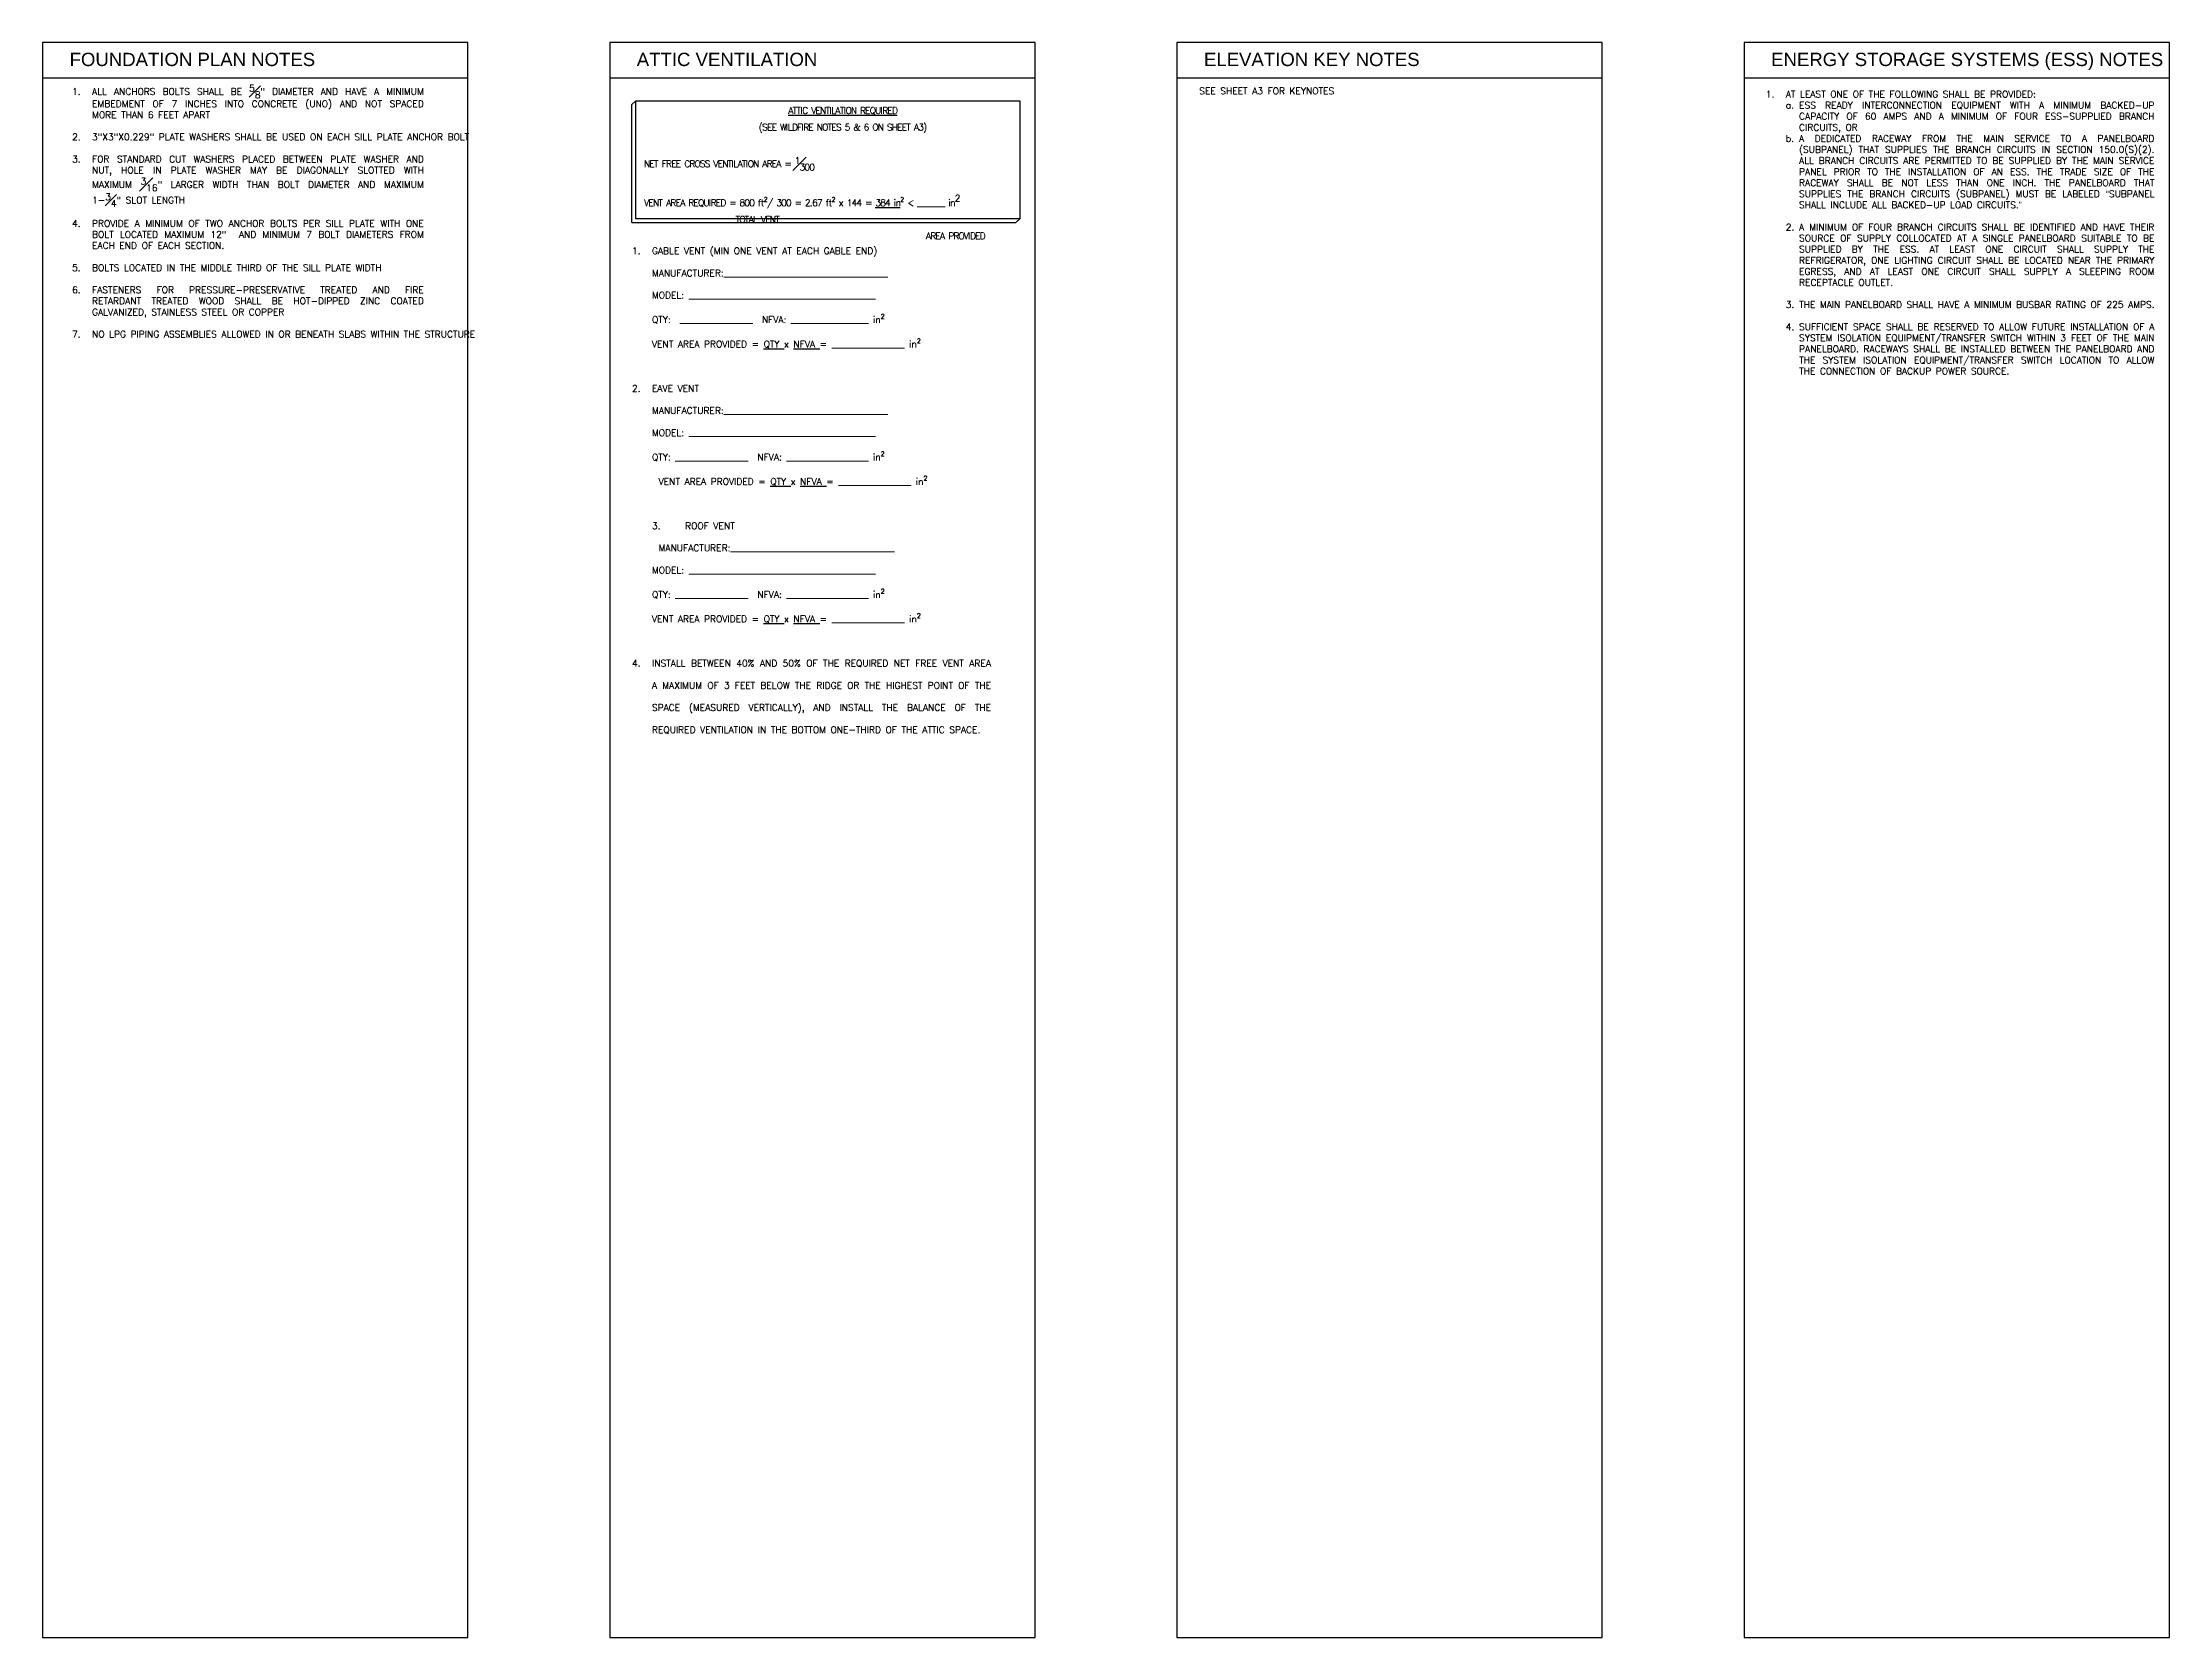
# Model space of a CAD drawing. Header units: inches. Extents: x -3572 to 2430, y -4559 to 3072.
# Drawn here: x 1715 to 1730, y 1202.04 to 1213.29 of the extents above; entities that cross this region are included whole.
import ezdxf

# ---------------------------------------------------------------- set-up
doc = ezdxf.new("R2010")
doc.units = ezdxf.units.IN
doc.header["$MEASUREMENT"] = 0
doc.layers.add('NP', color=7, linetype='Continuous', plot=False)
doc.styles.add('NOTES', font='romans.shx')
doc.styles.get("Standard").update_dxf_attribs({"font": 'arial.ttf'})

msp = doc.modelspace()

# ---------------------------------------------------------------- linework, layer by layer
for p, q in [((1719.15842, 1212.85567), (1719.18493, 1212.88219)), ((1719.15842, 1212.02317), (1719.15842, 1212.85567)), ((1721.86645, 1212.02317), (1721.89297, 1212.04969))]:
    msp.add_line(p, q)
msp.add_lwpolyline([(1719.18493, 1212.88219), (1721.89297, 1212.88219), (1721.89297, 1212.04969), (1719.18493, 1212.04969)], close=True)
at = {"layer": 'NP'}
msp.add_line((1719.15842, 1212.02317), (1721.86645, 1212.02317), dxfattribs=at)
at = {"layer": 'NP', "color": 7, "true_color": 0xffffff}
for points in [[(1718.00134, 1213.29238), (1715.00134, 1213.29238), (1715.00134, 1213.04238), (1718.00134, 1213.04238)], [(1722.00134, 1213.29238), (1719.00134, 1213.29238), (1719.00134, 1213.04238), (1722.00134, 1213.04238)], [(1722.00134, 1213.29238), (1719.00134, 1213.29238), (1719.00134, 1213.04238), (1722.00134, 1213.04238)], [(1726.00134, 1213.29238), (1723.00134, 1213.29238), (1723.00134, 1213.04238), (1726.00134, 1213.04238)], [(1730.00134, 1213.29238), (1727.00134, 1213.29238), (1727.00134, 1213.04238), (1730.00134, 1213.04238)]]:
    msp.add_lwpolyline(points, close=True, dxfattribs=at)
for points in [[(1715.00134, 1213.04238), (1715.00134, 1202.04238), (1718.00134, 1202.04238), (1718.00134, 1213.04238)], [(1719.00134, 1213.04238), (1719.00134, 1202.04238), (1722.00134, 1202.04238), (1722.00134, 1213.04238)], [(1723.00134, 1213.04238), (1723.00134, 1202.04238), (1726.00134, 1202.04238), (1726.00134, 1213.04238)], [(1727.00134, 1213.04238), (1727.00134, 1202.04238), (1730.00134, 1202.04238), (1730.00134, 1213.04238)]]:
    msp.add_lwpolyline(points, dxfattribs=at)

# ---------------------------------------------------------------- texts
at = {"lineweight": 50, "char_height": 0.09375, "attachment_point": 1}
for s, insert in [('FOUNDATION PLAN NOTES', (1715.19218, 1213.22015)), ('ATTIC VENTILATION', (1719.19218, 1213.22015)), ('ELEVATION KEY NOTES', (1723.19218, 1213.22015)), ('ENERGY STORAGE SYSTEMS (ESS) NOTES', (1727.19218, 1213.22015))]:
    msp.add_mtext_dynamic_manual_height_columns(s, width=4.8754521, gutter_width=1, heights=[0], dxfattribs=dict(at, insert=insert))
at = {"char_height": 0.046875, "attachment_point": 1, "style": 'NOTES'}
for s, width, heights, insert in [('\\A1;\\pxi-3,l4,qj,t4;1.^IALL ANCHORS BOLTS SHALL BE \\S5#8;" DIAMETER AND HAVE A MINIMUM EMBEDMENT OF 7 INCHES INTO CONCRETE (UNO) AND NOT SPACED MORE THAN 6 FEET APART\\P\\P2.^I3"X3"X0.229" PLATE WASHERS SHALL BE USED ON EACH SILL PLATE ANCHOR BOLT\\P\\P3.^IFOR STANDARD CUT WASHERS PLACED BETWEEN PLATE WASHER AND NUT, HOLE IN PLATE WASHER MAY BE DIAGONALLY SLOTTED WITH MAXIMUM \\S3#16;" LARGER WIDTH THAN BOLT DIAMETER AND MAXIMUM 1-\\S3#4;" SLOT LENGTH\\P\\P4.^IPROVIDE A MINIMUM OF TWO ANCHOR BOLTS PER SILL PLATE WITH ONE BOLT LOCATED MAXIMUM 12"  AND MINIMUM 7 BOLT DIAMETERS FROM EACH END OF EACH SECTION.\\P\\P5.^IBOLTS LOCATED IN THE MIDDLE THIRD OF THE SILL PLATE WIDTH\\P\\P6.^IFASTENERS FOR PRESSURE-PRESERVATIVE TREATED AND FIRE RETARDANT TREATED WOOD SHALL BE HOT-DIPPED ZINC COATED GALVANIZED, STAINLESS STEEL OR COPPER\\P\\P7.^INO LPG PIPING ASSEMBLIES ALLOWED IN OR BENEATH SLABS WITHIN THE STRUCTURE', 2.7381313, [33.3206], (1715.16321, 1212.99341)), ('\\A1;\\pxi-3,l3,sm2,qj,t3;SEE SHEET A3 FOR KEYNOTES', 2.7428131, [0], (1723.15853, 1212.97408)), ('\\pxi-3,l3,sm1,qj,t3,14;1.^IAT LEAST ONE OF THE FOLLOWING SHALL BE PROVIDED:\\P\\pi-2,l5,t4,5;a.^IESS READY INTERCONNECTION EQUIPMENT WITH A MINIMUM BACKED-UP CAPACITY OF 60 AMPS AND A MINIMUM OF FOUR ESS-SUPPLIED BRANCH CIRCUITS, OR\\Pb.^IA DEDICATED RACEWAY FROM THE MAIN SERVICE TO A PANELBOARD (SUBPANEL) THAT SUPPLIES THE BRANCH CIRCUITS IN SECTION 150.0(S)(2). ALL BRANCH CIRCUITS ARE PERMITTED TO BE SUPPLIED BY THE MAIN SERVICE PANEL PRIOR TO THE INSTALLATION OF AN ESS. THE TRADE SIZE OF THE RACEWAY SHALL BE NOT LESS THAN ONE INCH. THE PANELBOARD THAT SUPPLIES THE BRANCH CIRCUITS (SUBPANEL) MUST BE LABELED {\\fArial|b0|i0|c0|p34;“}SUBPANEL SHALL INCLUDE ALL BACKED-UP LOAD CIRCUITS.{\\fArial|b0|i0|c0|p34;”\\P\\pi-3,l3,t3,14;\\A1;\\Fromans|c0;\\P}2.^IA MINIMUM OF FOUR BRANCH CIRCUITS SHALL BE IDENTIFIED AND HAVE THEIR SOURCE OF SUPPLY COLLOCATED AT A SINGLE PANELBOARD SUITABLE TO BE SUPPLIED BY THE ESS. AT LEAST ONE CIRCUIT SHALL SUPPLY THE REFRIGERATOR, ONE LIGHTING CIRCUIT SHALL BE LOCATED NEAR THE PRIMARY EGRESS, AND AT LEAST ONE CIRCUIT SHALL SUPPLY A SLEEPING ROOM RECEPTACLE OUTLET.\\P\\P3.^ITHE MAIN PANELBOARD SHALL HAVE A MINIMUM BUSBAR RATING OF 225 AMPS.\\P\\P4.^ISUFFICIENT SPACE SHALL BE RESERVED TO ALLOW FUTURE INSTALLATION OF A SYSTEM ISOLATION EQUIPMENT/TRANSFER SWITCH WITHIN 3 FEET OF THE MAIN PANELBOARD. RACEWAYS SHALL BE INSTALLED BETWEEN THE PANELBOARD AND THE SYSTEM ISOLATION EQUIPMENT/TRANSFER SWITCH LOCATION TO ALLOW THE CONNECTION OF BACKUP POWER SOURCE.', 2.73242, [20.78733], (1727.15501, 1212.95167)), ('\\A1;\\pxi-3,l3,sm2,qj,t3;1.^IGABLE VENT (MIN ONE VENT AT EACH GABLE END)\\P\\pb0.25;^IMANUFACTURER:____________________________________\\P^IMODEL: _________________________________________\\P^IQTY:  ________________  NFVA: _________________ in{\\H0.7x;\\S2^ ;\\H1.42857x;\\P}^IVENT AREA PROVIDED = {\\LQTY} x {\\LNFVA} = ________________ in{\\H0.7x;\\S2^ ;}\\P\\P\\pb0;2.^IEAVE VENT\\P\\pb0.25;^IMANUFACTURER:____________________________________\\P\\pi3,l0,tz;MODEL: _________________________________________\\PQTY: ________________  NFVA: __________________ in{\\H0.7x;\\S2^ ;\\H1.42857x;\\P\\pi-3,l3,t3;^IVENT AREA PROVIDED = \\LQTY\\l x \\LNFVA\\l = ________________ in\\H0.7x;\\S2^ ;}\\P\\P\\pb0;3.^IROOF VENT\\P\\pb0.25;^IMANUFACTURER:____________________________________\\P\\pi3,l0,tz;MODEL: _________________________________________\\PQTY: ________________  NFVA: __________________ in{\\H0.7x;\\S2^ ;\\H1.42857x;\\P\\pi-3,l3,t3;^IVENT AREA PROVIDED = \\LQTY\\l x \\LNFVA\\l = ________________ in\\H0.7x;\\S2^ ;\\H1.42857x;\\P\\P\\pb0;4.^IINSTALL BETWEEN 40% AND 50% OF THE REQUIRED NET FREE VENT AREA A MAXIMUM OF 3 FEET BELOW THE RIDGE OR THE HIGHEST POINT OF THE SPACE (MEASURED VERTICALLY), AND INSTALL THE BALANCE OF THE REQUIRED VENTILATION IN THE BOTTOM ONE-THIRD OF THE ATTIC SPACE.}', 2.7428131, [0], (1719.15853, 1211.84597))]:
    msp.add_mtext_dynamic_manual_height_columns(s, width=width, gutter_width=1, heights=heights, dxfattribs=dict(at, insert=insert))
at = {"insert": (1719.24376, 1212.8359), "char_height": 0.046875, "width": 2.8004846, "attachment_point": 1, "style": 'NOTES'}
msp.add_mtext('\\A1;\\pxi-3,l3,sm1.5,qc,t3;{\\T0.8;\\LATTIC VENTILATION REQUIRED\\l \\P(SEE WILDFIRE NOTES 5 & 6 ON SHEET A3)\\L\\P\\pi0,l0,s*,tz;\\P\\pq*;\\lNET FREE CROSS VENTILATION AREA = \\S1#300 ;\\P\\P\\pql;VENT AREA REQUIRED = 800 ft\\H0.7x;\\S2^ ;\\H1.42857x;/ 300 = 2.67 ft\\H0.7x;\\S2^ ;\\H1.42857x; x 144 = \\L384 in\\H0.7x;\\l\\S2^ ;\\H1.42857x; < _______ in\\S2^ ;^I^I^I^I^I^I        ^I^I^I   TOTAL VENT \\P\\pq*;^I^I^I^I^I^I^I^I^I           AREA PROVIDED}', dxfattribs=at)

doc.saveas('drawing.dxf')
